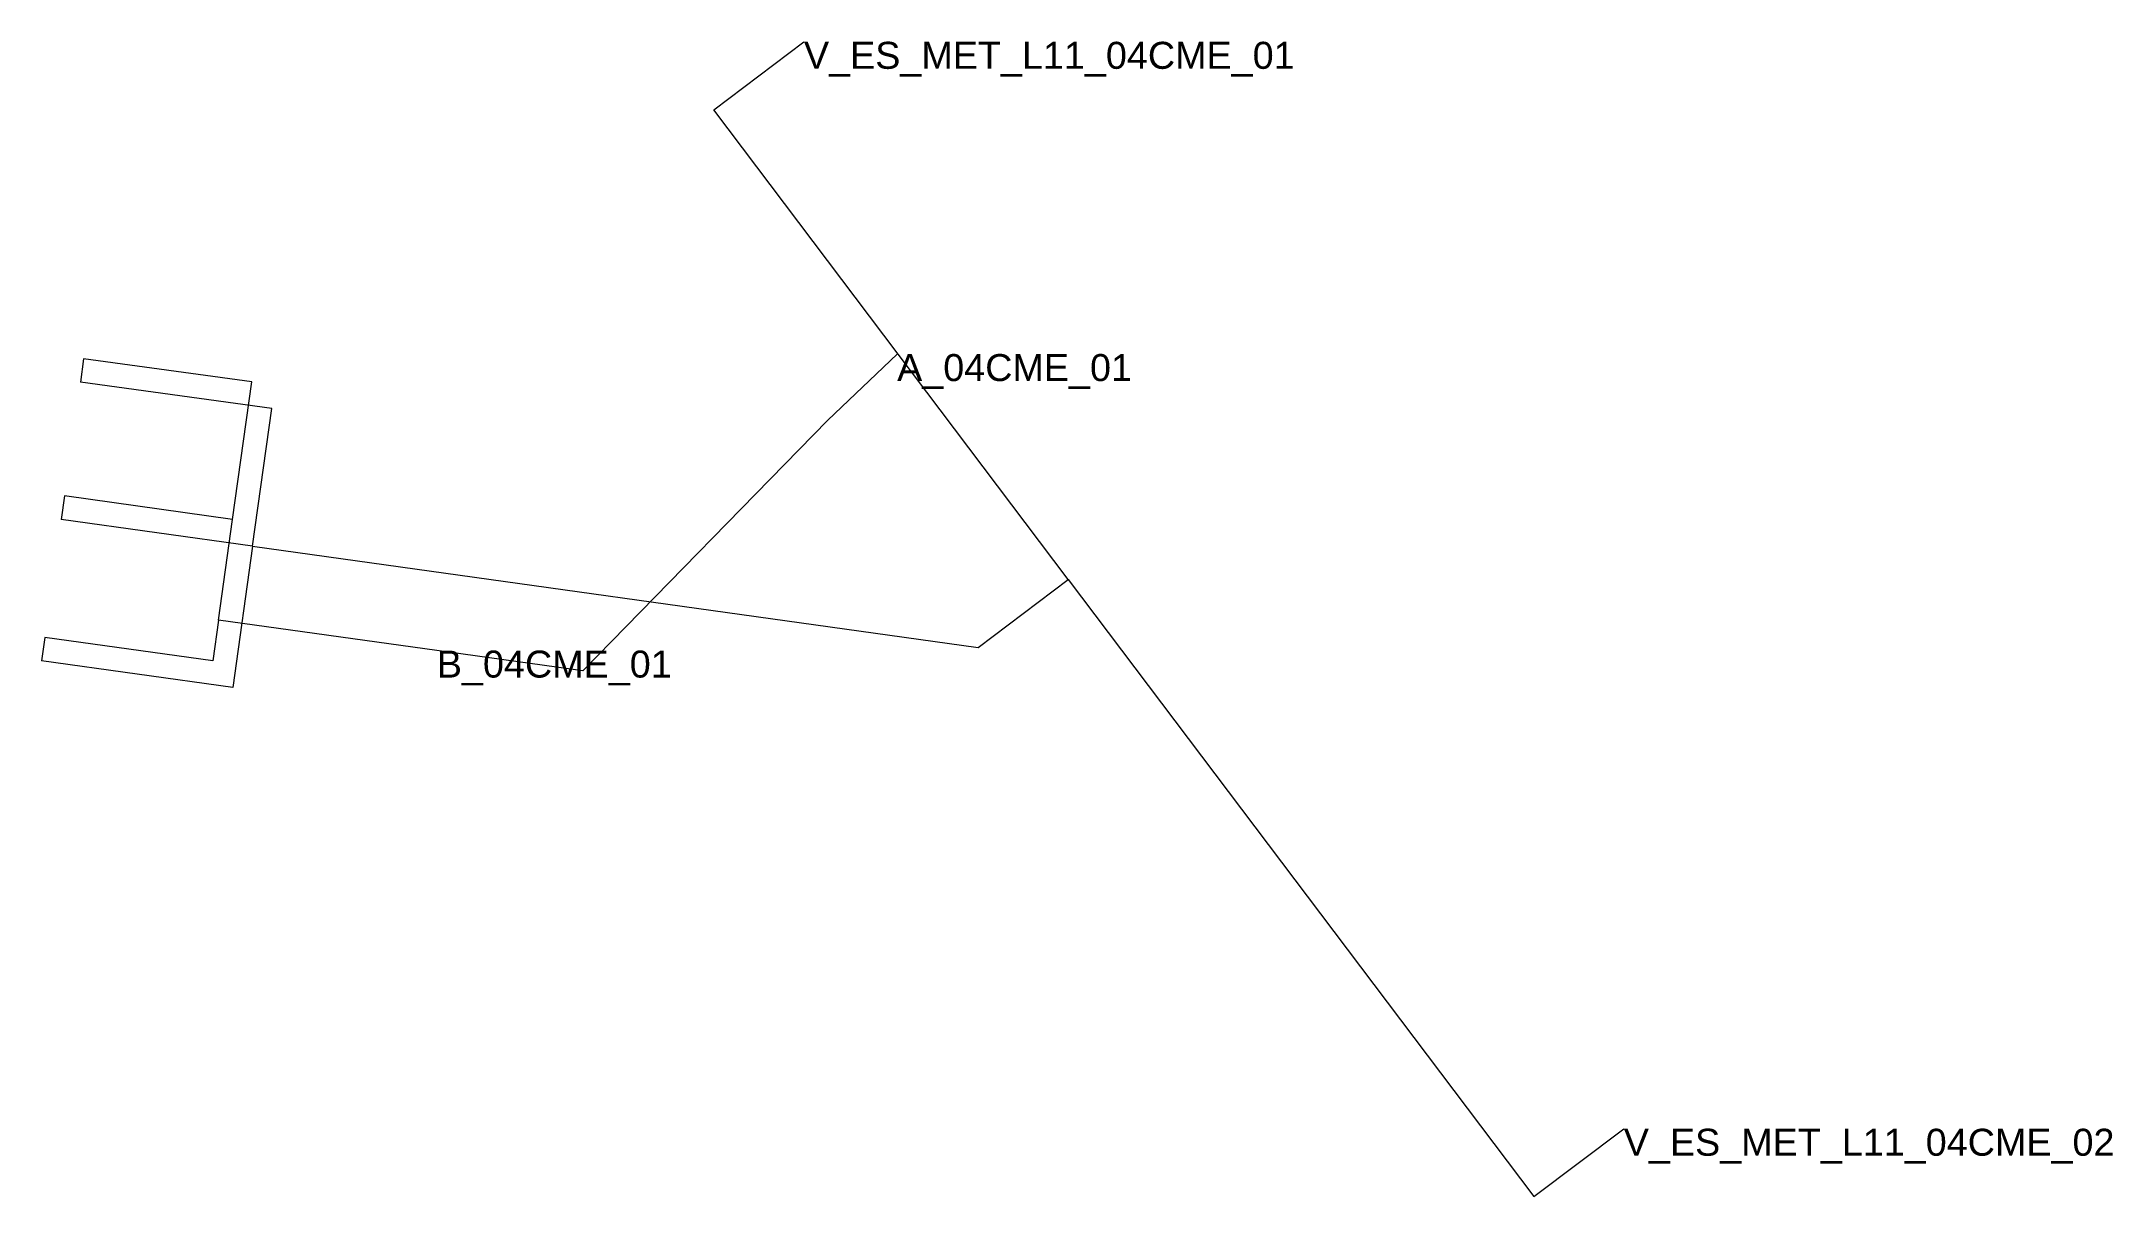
# Model space of a CAD drawing. Header units: metres. Extents: x 431049.3 to 431087.6, y 4590229.7 to 4590251.1.
import ezdxf
from ezdxf.enums import TextEntityAlignment as Align

# ---------------------------------------------------------------- set-up
doc = ezdxf.new("R2010")
doc.units = ezdxf.units.M
doc.header["$MEASUREMENT"] = 0
for name, color, linetype, lineweight, true_color in [('01_A_AccesTren_t', 40, 'Continuous', 0, 0xffd600), ('01_C_AccesExt_t', 251, 'Continuous', 0, 0x646464), ('01_I_Ascensor_l', 251, 'Continuous', 0, 0x646464), ('01_I_BarreraTarifaria_t', 251, 'Continuous', 0, 0x646464), ('01_I_Horitzontal_l', 251, 'Continuous', 0, 0x646464)]:
    doc.layers.add(name, color=color, linetype=linetype, lineweight=lineweight, true_color=true_color)
doc.styles.add('Style-Arial', font='arial.ttf')

msp = doc.modelspace()

# ---------------------------------------------------------------- linework, layer by layer
at = {"layer": '01_I_Ascensor_l'}
for p, q in [((431063.844613, 4590244.112537, -10), (431065.129625, 4590245.337529)), ((431050.069501, 4590245.249287, -10), (431050.009974, 4590244.814577, -60)), ((431049.715246, 4590242.710639, -10), (431049.654453, 4590242.275468, -60)), ((431049.349301, 4590240.0922, -10), (431049.288456, 4590239.656954, -60))]:
    msp.add_line(p, q, dxfattribs=at)
at = {"layer": '01_I_Horitzontal_l'}
for p, q in [((431052.825594, 4590242.27612, -10), (431049.715246, 4590242.710639, -10)), ((431053.198776, 4590241.780322, -60), (431049.654453, 4590242.275468, -60)), ((431052.565174, 4590240.412951, -10), (431052.825613, 4590242.276117, -10)), ((431056.608504, 4590239.847762, -10), (431052.565174, 4590240.412951, -10))]:
    msp.add_line(p, q, dxfattribs=at)
at = {"layer": '01_I_Horitzontal_l', "flags": 128}
for points, elevation in [([(431068.29761, 4590241.162769), (431061.735804, 4590249.859435), (431063.40439, 4590251.118417)], -60), ([(431052.825552, 4590242.276126), (431053.181175, 4590244.82502), (431050.069501, 4590245.249287)], -10), ([(431053.198776, 4590241.780322), (431053.554399, 4590244.329216), (431050.009974, 4590244.814577)], -60), ([(431063.844613, 4590244.112537), (431059.309345, 4590239.47023), (431056.608504, 4590239.847762)], -10), ([(431053.198776, 4590241.780322), (431052.83272, 4590239.161482), (431049.288456, 4590239.656954)], -60), ([(431053.198776, 4590241.780322), (431066.632086, 4590239.906098), (431068.29761, 4590241.162769)], -60), ([(431068.29761, 4590241.162769), (431076.917018, 4590229.739065), (431078.58182, 4590230.995192)], -60), ([(431052.565174, 4590240.412951), (431052.459563, 4590239.657388), (431049.349301, 4590240.0922)], -10)]:
    msp.add_lwpolyline(points, dxfattribs=dict(at, elevation=elevation))

# ---------------------------------------------------------------- texts
at = {"layer": '01_A_AccesTren_t', "style": 'Style-Arial'}
for s, p in [('V_ES_MET_L11_04CME_01', (431063.404404, 4590251.118398, -60)), ('V_ES_MET_L11_04CME_02', (431078.582037, 4590230.994905, -60))]:
    msp.add_text(s, height=0.5, dxfattribs=at).set_placement(p, align=Align.TOP_LEFT)
at = {"layer": '01_C_AccesExt_t', "style": 'Style-Arial'}
msp.add_text('A_04CME_01', height=0.5, dxfattribs=at).set_placement((431065.129625, 4590245.337529), align=Align.TOP_LEFT)
at = {"layer": '01_I_BarreraTarifaria_t', "style": 'Style-Arial'}
msp.add_text('B_04CME_01', height=0.5, dxfattribs=at).set_placement((431056.608504, 4590239.847762, -10), align=Align.TOP_LEFT)

doc.saveas('drawing.dxf')
